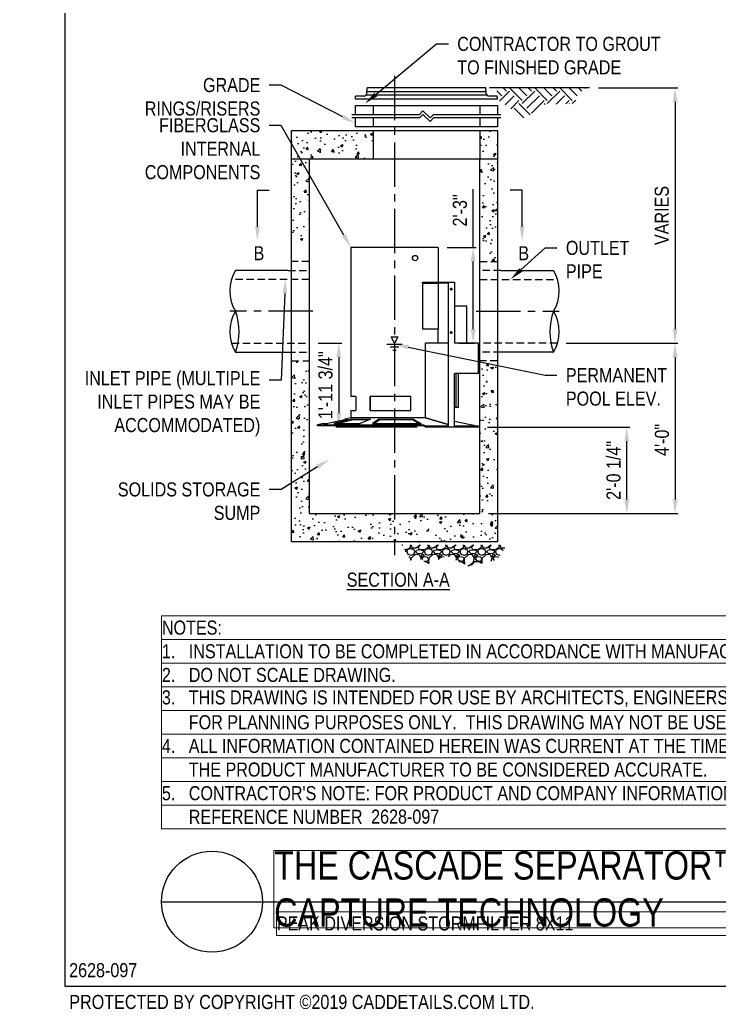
# Model space of a CAD drawing. Extents: x -8 to 216, y -5 to 280.
# Drawn here: x -7.7 to 110.6, y -3.9 to 163.5 of the extents above; entities that cross this region are included whole.
import ezdxf
from ezdxf import colors
from ezdxf.entities.mleader import LeaderData, LeaderLine
from ezdxf.math import Vec2, Vec3

# ---------------------------------------------------------------- set-up
doc = ezdxf.new("R2010")
doc.units = 0
doc.header["$LTSCALE"] = 10
doc.header["$MEASUREMENT"] = 0
doc.header["$PDMODE"] = 35
doc.linetypes.add('CENTER2', pattern=[1.125, 0.75, -0.125, 0.125, -0.125])
doc.linetypes.add('HIDDEN2', pattern=[0.1875, 0.125, -0.0625])
doc.layers.get('0').update_dxf_attribs({"linetype": 'CONTINUOUS'})
doc.layers.get('Defpoints').update_dxf_attribs({"linetype": 'CONTINUOUS'})
for name, color, linetype in [('2628-LOGO$0$CADdetails-7-VERYFINE', 7, 'CONTINUOUS'), ('2628-LOGO$0$CADdetails-FRAME', 7, 'CONTINUOUS'), ('CADdetails-1-FINE', 1, 'CONTINUOUS'), ('CADdetails-2-FINELIGHT', 2, 'CONTINUOUS'), ('CADdetails-7-VERYFINE', 7, 'CONTINUOUS'), ('CADdetails-9-EXTRAFINE', 9, 'CONTINUOUS')]:
    doc.layers.add(name, color=color, linetype=linetype)
doc.styles.add('2628-LOGO$0$CADdetails-NOTES', font='ARIALN.TTF', dxfattribs={"height": 2.38})
doc.styles.add('CADdetails-DETAILTITLE', font='ARIALN.TTF', dxfattribs={"height": 4.77})
doc.styles.add('CADdetails-DIMENSIONS', font='ARIALN.TTF', dxfattribs={"height": 2.38})
doc.styles.add('CADdetails-NOTES', font='ARIALN.TTF', dxfattribs={"height": 2.38})
doc.dimstyles.new('CADdetails-LEADER', dxfattribs={"dimtxt": 2.38, "dimasz": 2.38, "dimexe": 0.5, "dimexo": 1.5, "dimgap": 1, "dimtad": 1, "dimzin": 0, "dimdsep": 46, "dimtxsty": 'CADdetails-DIMENSIONS', "dimcen": 1, "dimclrd": 256, "dimclre": 256, "dimclrt": 256, "dimadec": 0, "dimazin": 0, "dimtfac": 1, "dimtofl": 0, "dimtmove": 0, "dimatfit": 3, "dimfxl": 1, "dimtolj": 1, "dimtzin": 0, "dimarcsym": 0})

# ---------------------------------------------------------------- blocks, each defined once
blk = doc.blocks.new('*T43')
at = {"layer": 'Defpoints', "color": 8, "linetype": 'ByBlock', "lineweight": 0, "transparency": 16777216}
for p, q in [((0, 0), (184.71, 0)), ((0, 0), (0, -36)), ((184.71, 0), (184.71, -36)), ((0, -4), (184.71, -4)), ((0, -8), (184.71, -8)), ((0, -12), (184.71, -12)), ((0, -16), (184.71, -16)), ((0, -20), (184.71, -20)), ((0, -24), (184.71, -24)), ((0, -28), (184.71, -28)), ((0, -32), (184.71, -32)), ((0, -36), (184.71, -36))]:
    blk.add_line(p, q, dxfattribs=at)
at = {"layer": '2628-LOGO$0$CADdetails-FRAME', "transparency": 16777216, "char_height": 2.38, "width": 184.5948, "attachment_point": 4, "style": '2628-LOGO$0$CADdetails-NOTES'}
for s, insert in [('NOTES:', (0.06, -2)), ("1.   INSTALLATION TO BE COMPLETED IN ACCORDANCE WITH MANUFACTURER'S SPECIFICATIONS.", (0.06, -6)), ('2.   DO NOT SCALE DRAWING.', (0.06, -10)), ('3.   THIS DRAWING IS INTENDED FOR USE BY ARCHITECTS, ENGINEERS, CONTRACTORS, CONSULTANTS AND DESIGN PROFESSIONALS', (0.06, -14)), ('      FOR PLANNING PURPOSES ONLY.  THIS DRAWING MAY NOT BE USED FOR CONSTRUCTION.', (0.06, -18)), ('4.   ALL INFORMATION CONTAINED HEREIN WAS CURRENT AT THE TIME OF DEVELOPMENT BUT MUST BE REVIEWED AND APPROVED BY', (0.06, -22)), ('      THE PRODUCT MANUFACTURER TO BE CONSIDERED ACCURATE.', (0.06, -26)), ("5.   CONTRACTOR'S NOTE: FOR PRODUCT AND COMPANY INFORMATION VISIT www.CADdetails.com/info AND ENTER", (0.06, -30)), ('      REFERENCE NUMBER', (0.06, -34))]:
    blk.add_mtext(s, dxfattribs=dict(at, insert=insert))
blk = doc.blocks.new('2628-LOGO')
at = {"layer": '2628-LOGO$0$CADdetails-FRAME'}
for p, q in [((0, 0), (0, 280)), ((216, 0), (0, 0))]:
    blk.add_line(p, q, dxfattribs=at)
blk.add_blockref('*T43', (16.3, 62.65))
at = {"layer": '2628-LOGO$0$CADdetails-7-VERYFINE', "char_height": 2.38, "attachment_point": 1, "style": '2628-LOGO$0$CADdetails-NOTES'}
for insert in [(51.73, 29.89), (0.68, 3.93)]:
    blk.add_mtext_dynamic_manual_height_columns('2628-097', width=53.6533, gutter_width=11.9, heights=[0], dxfattribs=dict(at, insert=insert))
at = {"layer": '2628-LOGO$0$CADdetails-7-VERYFINE', "insert": (0.71, -1.45), "char_height": 2.38, "width": 82.1295, "attachment_point": 1, "style": '2628-LOGO$0$CADdetails-NOTES'}
blk.add_mtext('PROTECTED BY COPYRIGHT ©2019 CADDETAILS.COM LTD.', dxfattribs=at)
blk.add_mtext('PROTECTED BY COPYRIGHT ©2019 CADDETAILS.COM LTD.', dxfattribs=at)
blk = doc.blocks.new('*T33')
at = {"layer": 'Defpoints', "color": 8, "linetype": 'ByBlock', "lineweight": 0, "transparency": 16777216}
for p, q in [((0, 0), (165.2, 0)), ((0, 0), (0, -4)), ((165.2, 0), (165.2, -4)), ((0, -4), (165.2, -4))]:
    blk.add_line(p, q, dxfattribs=at)
at = {"layer": 'CADdetails-1-FINE', "transparency": 16777216, "insert": (0.06, -2), "char_height": 2.38, "width": 165.0809, "attachment_point": 4, "style": 'CADdetails-NOTES'}
blk.add_mtext('PEAK DIVERSION STORMFILTER 8X11', dxfattribs=at)
blk = doc.blocks.new('*T34')
at = {"layer": 'Defpoints', "color": 8, "linetype": 'ByBlock', "lineweight": 0, "transparency": 16777216}
for p, q in [((0, 0), (165.65, 0)), ((0, 0), (0, -13.09)), ((165.65, 0), (165.65, -13.09)), ((0, -13.09), (165.65, -13.09))]:
    blk.add_line(p, q, dxfattribs=at)
at = {"layer": 'CADdetails-2-FINELIGHT', "transparency": 16777216, "insert": (0.06, -6.55), "char_height": 4.77, "width": 165.5323, "attachment_point": 4, "style": 'CADdetails-DETAILTITLE'}
blk.add_mtext('THE CASCADE SEPARATOR™ ADVANCED SEDIMENT CAPTURE TECHNOLOGY', dxfattribs=at)
blk = doc.blocks.new('*D36')
at = {"layer": 'CADdetails-7-VERYFINE', "lineweight": -2, "transparency": 16777216}
for p, q in [((84.71, 108.76), (103.61, 108.76)), ((103.11, 106.38), (103.11, 82.34)), ((71.59, 79.96), (103.61, 79.96))]:
    blk.add_line(p, q, dxfattribs=at)
at = {"layer": 'CADdetails-7-VERYFINE', "transparency": 16777216}
for points in [[(102.72, 106.38), (103.51, 106.38), (103.11, 108.76)], [(102.72, 82.34), (103.51, 82.34), (103.11, 79.96)]]:
    blk.add_solid(points, dxfattribs=at)
at = {"layer": 'Defpoints', "color": 0, "transparency": 16777216}
for p in [(83.21, 108.76), (70.09, 79.96), (103.11, 79.96)]:
    blk.add_point(p, dxfattribs=at)
at = {"layer": 'CADdetails-7-VERYFINE', "transparency": 16777216, "insert": (100.9, 92.41), "char_height": 2.38, "attachment_point": 5, "rotation": 90, "style": 'CADdetails-DIMENSIONS'}
blk.add_mtext('\\A1;4\'-0"', dxfattribs=at)
blk = doc.blocks.new('*D38')
at = {"layer": 'CADdetails-7-VERYFINE', "lineweight": -2, "transparency": 16777216}
for p, q in [((90.15, 151.96), (103.61, 151.96)), ((103.11, 149.58), (103.11, 111.14)), ((84.71, 108.76), (103.61, 108.76))]:
    blk.add_line(p, q, dxfattribs=at)
at = {"layer": 'CADdetails-7-VERYFINE', "transparency": 16777216}
for points in [[(102.72, 149.58), (103.51, 149.58), (103.11, 151.96)], [(102.72, 111.14), (103.51, 111.14), (103.11, 108.76)]]:
    blk.add_solid(points, dxfattribs=at)
at = {"layer": 'Defpoints', "color": 0, "transparency": 16777216}
for p in [(88.65, 151.96), (83.21, 108.76), (103.11, 108.76)]:
    blk.add_point(p, dxfattribs=at)
at = {"layer": 'CADdetails-7-VERYFINE', "transparency": 16777216, "insert": (100.88, 130.36), "char_height": 2.38, "attachment_point": 5, "rotation": 90, "style": 'CADdetails-DIMENSIONS'}
blk.add_mtext('\\A1;VARIES', dxfattribs=at)
blk = doc.blocks.new('*D39')
at = {"layer": 'CADdetails-7-VERYFINE', "lineweight": -2, "transparency": 16777216}
for p, q in [((68.97, 124.96), (68.97, 134.84)), ((64.58, 124.96), (69.47, 124.96)), ((68.97, 111.14), (68.97, 122.58)), ((68.59, 108.76), (68.47, 108.76))]:
    blk.add_line(p, q, dxfattribs=at)
at = {"layer": 'CADdetails-7-VERYFINE', "transparency": 16777216}
for points in [[(68.57, 122.58), (69.37, 122.58), (68.97, 124.96)], [(68.57, 111.14), (69.37, 111.14), (68.97, 108.76)]]:
    blk.add_solid(points, dxfattribs=at)
at = {"layer": 'Defpoints', "color": 0, "transparency": 16777216}
for p in [(63.08, 124.96), (68.97, 108.76), (70.09, 108.76)]:
    blk.add_point(p, dxfattribs=at)
at = {"layer": 'CADdetails-7-VERYFINE', "transparency": 16777216, "insert": (66.75, 131.22), "char_height": 2.38, "attachment_point": 5, "rotation": 90, "style": 'CADdetails-DIMENSIONS'}
blk.add_mtext('\\A1;2\'-3"', dxfattribs=at)
blk = doc.blocks.new('*D40')
at = {"layer": 'CADdetails-7-VERYFINE', "lineweight": -2, "transparency": 16777216}
for p, q in [((42.79, 108.76), (46.76, 108.76)), ((46.26, 106.38), (46.26, 96.94)), ((59.51, 94.56), (45.76, 94.56))]:
    blk.add_line(p, q, dxfattribs=at)
at = {"layer": 'CADdetails-7-VERYFINE', "transparency": 16777216}
for points in [[(45.86, 106.38), (46.66, 106.38), (46.26, 108.76)], [(45.86, 96.94), (46.66, 96.94), (46.26, 94.56)]]:
    blk.add_solid(points, dxfattribs=at)
at = {"layer": 'Defpoints', "color": 0, "transparency": 16777216}
for p in [(41.29, 108.76), (46.26, 94.56), (61.01, 94.56)]:
    blk.add_point(p, dxfattribs=at)
at = {"layer": 'CADdetails-7-VERYFINE', "transparency": 16777216, "insert": (44.03, 101.66), "char_height": 2.38, "attachment_point": 5, "rotation": 90, "style": 'CADdetails-DIMENSIONS'}
blk.add_mtext('\\A1;1\'-11 3/4"', dxfattribs=at)
blk = doc.blocks.new('*D35')
at = {"layer": 'CADdetails-7-VERYFINE', "lineweight": -2, "transparency": 16777216}
for p, q in [((71.4, 94.56), (95.45, 94.56)), ((94.95, 82.34), (94.95, 92.18)), ((71.59, 79.96), (95.45, 79.96))]:
    blk.add_line(p, q, dxfattribs=at)
at = {"layer": 'CADdetails-7-VERYFINE', "transparency": 16777216}
for points in [[(94.55, 92.18), (95.35, 92.18), (94.95, 94.56)], [(94.55, 82.34), (95.35, 82.34), (94.95, 79.96)]]:
    blk.add_solid(points, dxfattribs=at)
at = {"layer": 'Defpoints', "color": 0, "transparency": 16777216}
for p in [(69.9, 94.56), (94.95, 94.56), (70.09, 79.96)]:
    blk.add_point(p, dxfattribs=at)
at = {"layer": 'CADdetails-7-VERYFINE', "transparency": 16777216, "insert": (92.72, 87.26), "char_height": 2.38, "attachment_point": 5, "rotation": 90, "style": 'CADdetails-DIMENSIONS'}
blk.add_mtext('\\A1;2\'-0 1/4"', dxfattribs=at)

msp = doc.modelspace()

# ---------------------------------------------------------------- hatches: boundary and pattern name
at = {"layer": 'CADdetails-9-EXTRAFINE'}
h = msp.add_hatch(dxfattribs=at)
h.set_pattern_fill('EARTH', color=256, scale=12, angle=45, style=0)
h.set_pattern_definition([(45, (53.392, 177.388), (3e-16, 4.24264), [3, -3]), (45, (52.5965, 178.1836), (3e-16, 4.24264), [3, -3]), (45, (51.801, 178.979), (3e-16, 4.24264), [3, -3]), (135, (51.801, 179.5094), (-4.24264, 5e-16), [3, -3]), (135, (52.5965, 180.305), (-4.24264, 5e-16), [3, -3]), (135, (53.392, 181.1004), (-4.24264, 5e-16), [3, -3])])
h.paths.add_polyline_path([(72.984, 151.963), (72.984, 150.033), (77.749, 146.738), (80.009, 148.507), (81.292, 149.179), (85.812, 149.24), (88.067, 151.963)])
h = msp.add_hatch(dxfattribs=at)
h.set_pattern_fill('AR-CONC', color=256, scale=0.6, style=0)
h.set_pattern_definition([(50, (-631.1056, -554.514), (4.303561, -0.376513), [0.45, -4.95]), (355, (-631.1056, -554.514), (-0.832508, 4.513153), [0.36, -3.96]), (100.4514, (-630.747, -554.5452), (3.471056, 4.136637), [0.382441, -4.206853]), (46.1842, (-631.1056, -553.314), (6.403446, -0.993114), [0.675, -7.425]), (96.6356, (-630.572, -553.3966), (5.607976, 5.844707), [0.57366, -6.31028]), (351.1842, (-631.1056, -553.314), (5.60797, 5.84471), [0.54, -5.94]), (21, (-630.5056, -553.614), (3.581442, -2.415713), [0.45, -4.95]), (326, (-630.5056, -553.614), (1.459892, 4.3509), [0.36, -3.96]), (71.4514, (-630.207, -553.815), (5.041336, 1.935183), [0.382441, -4.206853]), (37.5, (-631.1056, -554.5138), (0.0729591, 1.9973631), [0, -3.912, 0, -4.02, 0, -3.975]), (7.5, (-631.1056, -554.5138), (1.578417, 2.3664703), [0, -2.292, 0, -3.822, 0, -1.515]), (327.5, (-632.4436, -554.5138), (3.2029346, -0.1353292), [0, -1.5, 0, -4.68, 0, -6.21]), (317.5, (-633.0436, -554.5138), (3.499117, 0.60063), [0, -1.95, 0, -3.108, 0, -4.41])])
h.paths.add_polyline_path([(38.287, 144.763), (38.287, 139.962), (52.087, 139.962), (52.087, 144.763)])
h.paths.add_polyline_path([(70.087, 144.763), (70.087, 139.962), (73.087, 139.962), (73.087, 144.763)])
h = msp.add_hatch(dxfattribs=at)
h.set_pattern_fill('AR-CONC', color=256, scale=0.6, style=0)
h.set_pattern_definition([(50, (-109.9497, -83.4115), (4.30356, -0.376513), [0.45, -4.95]), (355, (-109.9497, -83.4115), (-0.83251, 4.51315), [0.36, -3.96]), (100.4514, (-109.591, -83.443), (3.471053, 4.13664), [0.38244, -4.20685]), (46.1842, (-109.9497, -82.2115), (6.40345, -0.99312), [0.675, -7.425]), (96.6356, (-109.416, -82.294), (5.60797, 5.84471), [0.57366, -6.31028]), (351.1842, (-109.95, -82.2115), (5.60797, 5.84471), [0.54, -5.94]), (21, (-109.3497, -82.5115), (3.581442, -2.415713), [0.45, -4.95]), (326, (-109.3497, -82.5115), (1.45989, 4.3509), [0.36, -3.96]), (71.4514, (-109.0512, -82.713), (5.041334, 1.935187), [0.38244, -4.20685]), (37.5, (-109.9497, -83.4115), (0.072959, 1.997363), [0, -3.912, 0, -4.02, 0, -3.975]), (7.5, (-109.9497, -83.4115), (1.578417, 2.36647), [0, -2.292, 0, -3.822, 0, -1.515]), (327.5, (-111.2877, -83.4115), (3.202935, -0.135329), [0, -1.5, 0, -4.68, 0, -6.21]), (317.5, (-111.8877, -83.4115), (3.499117, 0.60063), [0, -1.95, 0, -3.108, 0, -4.41])])
h.paths.add_polyline_path([(41.287, 139.962), (38.287, 139.962), (38.287, 126.162), (41.287, 126.162)])
h.paths.add_polyline_path([(41.287, 105.762), (38.287, 105.762), (38.287, 75.162), (55.687, 75.162), (55.687, 79.962), (41.287, 79.962)])
h.paths.add_polyline_path([(73.087, 105.762), (70.087, 105.762), (70.087, 79.962), (55.687, 79.962), (55.687, 75.162), (73.087, 75.162)])
h.paths.add_polyline_path([(73.087, 139.962), (70.087, 139.962), (70.087, 122.562), (73.087, 122.562)])
h = msp.add_hatch(dxfattribs=at)
h.set_pattern_fill('GRAVEL,_O', color=256, scale=3)
h.set_pattern_definition([(228.0128, (-347.41637, -376.5233), (-23.9999947, -27.000004025), [0.403608, -39.957264]), (184.9697, (-347.68637, -376.82331), (36.000003155, 2.99997392), [0.692604, -68.567775]), (132.5104, (-348.37637, -376.8833), (29.999972155, -33.00002602), [0.488364, -48.348096]), (267.2737, (-349.54637, -377.63331), (2.999988053, 60.000000885), [0.630714, -62.440674]), (292.8337, (-349.57637, -378.26331), (-15.000029716, 35.999989235), [0.618465, -61.228119]), (357.2737, (-349.33637, -378.83331), (-60.000000885, 2.999988053), [0.630714, -62.440674]), (37.6942, (-348.70637, -378.86331), (-39.000022037, -29.999971215), [0.834087, -82.574547]), (72.2553, (-348.04637, -378.35331), (21.000032288, 65.999988694), [0.787464, -77.958963]), (121.4296, (-347.80637, -377.60331), (-24.000024703, 38.99998511), [0.63285, -62.652219]), (175.2364, (-348.13637, -377.0633), (33.00000284, -2.9999746), [0.722496, -35.402289]), (222.3974, (-348.85637, -377.00331), (-36.000022053, -32.999976246), [0.934344, -92.500125]), (138.8141, (-346.57637, -377.6633), (-21.00000884, 17.99999194), [0.318903, -31.571532]), (171.4692, (-346.81637, -377.45331), (38.999994854, -6.00002373), [0.606711, -60.064533]), (225, (-347.4164, -377.3633), (-3e-16, -3.000001), [0.424263, -3.818376]), (203.1986, (-347.62637, -377.0033), (14.9999992, 6.00000398), [0.228474, -22.618845]), (291.8014, (-347.83637, -377.0933), (-2.99999973, 9.0000008), [0.323109, -15.832386]), (30.9638, (-347.71637, -377.3933), (8.99999407, 6.00000745), [0.524787, -16.968069]), (161.5651, (-347.2664, -377.1233), (6.0000013, -2.9999952), [0.379473, -9.107361]), (16.3895, (-349.57637, -377.09331), (30.000006595, 8.99997813), [0.5316, -52.628535]), (70.3462, (-349.06637, -376.9433), (-11.99998574, -33.00000641), [0.445983, -44.152224]), (293.1986, (-347.26637, -376.5233), (-6.00000398, 14.9999992), [0.456945, -22.390374]), (343.6105, (-347.08637, -376.94331), (-30.000006595, 8.99997813), [0.5316, -52.628535]), (339.444, (-349.57637, -378.9533), (-15.00000553, 5.99998799), [0.51264, -25.119372]), (294.7751, (-349.09637, -379.1333), (-14.99997657, 33.000010266), [0.429534, -42.523929]), (66.8014, (-347.23637, -379.5233), (6.00000398, 14.9999992), [0.456945, -22.390374]), (17.354, (-347.05637, -379.1033), (-39.000006057, -11.999983507), [0.502893, -49.786272]), (69.444, (-348.70637, -379.5233), (-5.99998799, -15.00000553), [0.25632, -25.375692]), (101.3099, (-347.41637, -379.5233), (-2.9999929, 12.00000226), [0.15297, -15.144087]), (165.9638, (-347.4464, -379.3733), (9.0000016, -2.9999942), [0.618465, -11.75085]), (186.009, (-348.04637, -379.22331), (29.999999253, 2.999997952), [0.57315, -56.741769]), (303.6901, (-347.7164, -377.6633), (-3.000004, 5.9999987), [0.432666, -10.383987]), (353.1572, (-347.47637, -378.02331), (50.999998096, -6.000023994), [0.755382, -74.782689]), (60.9454, (-346.72637, -378.1133), (-12.00000008, -21.00000115), [0.308868, -30.578022]), (90, (-346.5764, -377.8433), (-3, 3), [0.18, -2.82]), (120.2564, (-348.10637, -379.1333), (11.99998466, -21.00000737), [0.416772, -41.26056]), (48.0128, (-348.31637, -378.7733), (23.9999947, 27.000004025), [0.807216, -39.553656]), (0, (-347.7764, -378.1733), (3, 3), [0.78, -2.22]), (325.3048, (-346.99637, -378.1733), (-29.999982777, 21.00002583), [0.474342, -46.959822]), (254.0546, (-346.60637, -378.4433), (-2.99999967, -12.00000038), [0.436806, -21.403524]), (207.646, (-346.72637, -378.86331), (-56.999987422, -30.00002314), [0.711195, -70.408422]), (175.4261, (-347.35637, -379.19331), (-39.000001675, 2.999984403), [0.752397, -74.487222])])
h.paths.add_polyline_path([(61.319, 71.457), (64.492, 72.751), (68.248, 71.101), (73.004, 72.096), (74.648, 74.689), (56.898, 74.689), (58.419, 72.052), (60.307, 72.266)])

# ---------------------------------------------------------------- linework, layer by layer
at = {"layer": 'CADdetails-1-FINE'}
for p, q in [((38.287, 139.962), (38.287, 144.763)), ((52.087, 144.763), (52.087, 139.962)), ((70.087, 144.763), (70.087, 139.962)), ((73.087, 144.763), (73.087, 139.962)), ((38.287, 139.962), (73.087, 139.962)), ((38.287, 139.962), (73.087, 139.962)), ((38.287, 139.962), (73.087, 139.962)), ((41.287, 139.962), (41.287, 79.962)), ((70.087, 79.962), (70.087, 139.962)), ((41.287, 79.962, 0), (70.087, 79.962, 0))]:
    msp.add_line(p, q, dxfattribs=at)
for points in [[(73.087, 144.763), (73.087, 75.162), (38.287, 75.162), (38.287, 144.763), (73.087, 144.763)], [(38.287, 139.962), (38.287, 144.763), (73.087, 144.763)], [(73.087, 144.763), (73.087, 139.962)]]:
    msp.add_lwpolyline(points, dxfattribs=at)
at = {"layer": 'CADdetails-2-FINELIGHT'}
msp.add_line((16.299, 14.322), (200.936, 14.322), dxfattribs=at)
msp.add_circle((24.826, 14.322), 8.527, dxfattribs=at)
at = {"layer": 'CADdetails-9-EXTRAFINE', "linetype": 'CENTER2'}
for p, q in [((55.687, 153.976), (55.687, 72.91)), ((41.887, 114.162), (27.835, 114.162)), ((69.487, 114.162), (83.538, 114.162))]:
    msp.add_line(p, q, dxfattribs=at)
at = {"layer": 'CADdetails-9-EXTRAFINE'}
for p, q in [((71.303, 150.688), (50.87, 150.688)), ((50.984, 150.965), (51.037, 151.963)), ((71.172, 151.288), (51.001, 151.288)), ((71.137, 151.963), (51.037, 151.963)), ((71.189, 150.965), (71.137, 151.963)), ((88.646, 151.963), (71.752, 151.963)), ((49.087, 150.013), (49.114, 150.538)), ((73.087, 150.013), (49.087, 150.013)), ((49.087, 148.963), (73.087, 148.963)), ((49.087, 147.463), (49.087, 148.963)), ((50.535, 150.538), (49.114, 150.538)), ((52.087, 148.963), (52.087, 147.463)), ((70.087, 148.963), (70.087, 147.463)), ((73.059, 150.538), (71.638, 150.538)), ((73.087, 150.013), (73.059, 150.538)), ((73.087, 148.963), (73.087, 147.463)), ((48.487, 147.463), (59.887, 147.463)), ((59.887, 147.463), (60.487, 148.063)), ((59.887, 146.863), (60.487, 147.463)), ((60.487, 148.063), (61.687, 146.863)), ((60.487, 147.463), (61.687, 146.263)), ((61.687, 146.863), (62.287, 147.463)), ((62.287, 147.463), (73.687, 147.463)), ((59.887, 146.863), (48.487, 146.863)), ((49.087, 145.363), (49.087, 146.863)), ((52.087, 146.863), (52.087, 145.363)), ((61.687, 146.263), (62.287, 146.863)), ((73.687, 146.863), (62.287, 146.863)), ((70.087, 146.863), (70.087, 145.363)), ((73.087, 146.863), (73.087, 145.363)), ((73.087, 145.363), (49.087, 145.363)), ((48.298, 124.962), (48.298, 99.762)), ((63.076, 124.962), (48.298, 124.962)), ((63.076, 124.962), (63.076, 119.112)), ((37.687, 121.062), (28.782, 121.062)), ((73.687, 121.062), (82.591, 121.062)), ((63.076, 118.887), (60.436, 118.887)), ((60.436, 118.887), (60.436, 111.162)), ((60.444, 118.962), (60.444, 119.112)), ((60.444, 119.112), (65.843, 119.112)), ((60.444, 119.112), (60.444, 118.962)), ((63.071, 118.887), (63.071, 111.162)), ((63.076, 118.887), (63.076, 118.962)), ((64.734, 118.962), (64.734, 94.743)), ((64.831, 94.712), (64.831, 119.112)), ((65.843, 119.112), (65.843, 108.762)), ((65.843, 115.062), (67.888, 115.062)), ((67.888, 108.762), (67.888, 115.062)), ((63.076, 111.162), (60.436, 111.162)), ((63.076, 108.762), (63.076, 111.162)), ((60.911, 96.162), (60.911, 108.762)), ((64.734, 108.762), (60.911, 108.762)), ((69.901, 108.762), (65.843, 108.762)), ((66.588, 108.762, 0), (69.211, 108.762, 0)), ((69.901, 103.662), (69.901, 108.762)), ((28.782, 107.262), (37.687, 107.262)), ((54.375, 108.59), (56.998, 108.59)), ((54.951, 108.143), (56.423, 108.143)), ((55.399, 107.608), (55.975, 107.608)), ((82.591, 107.262), (73.687, 107.262)), ((65.843, 94.712), (65.843, 103.662)), ((69.901, 103.662), (65.843, 103.662)), ((66.136, 97.962), (66.136, 103.662)), ((66.531, 97.962), (66.531, 103.662)), ((49.163, 99.762), (48.298, 99.762)), ((49.163, 99.762), (49.163, 97.362)), ((51.555, 97.362), (51.555, 99.762)), ((58.455, 99.762), (51.555, 99.762)), ((51.639, 97.362), (51.639, 99.762)), ((58.398, 99.762), (58.398, 97.362)), ((58.455, 97.362), (58.455, 99.762)), ((48.298, 97.362), (49.163, 97.362)), ((48.298, 97.362), (48.298, 96.162)), ((51.555, 97.362), (58.455, 97.362)), ((65.843, 97.962), (66.531, 97.962)), ((47.793, 95.947), (44.41, 95.182)), ((48.486, 95.947), (45.401, 95.182)), ((46.006, 95.182), (48.486, 95.797)), ((48.298, 96.162), (47.287, 95.947)), ((47.793, 95.947), (47.287, 95.947)), ((47.287, 95.947), (47.287, 95.833)), ((60.911, 96.162), (48.298, 96.162)), ((48.486, 95.947), (51.614, 95.947)), ((48.486, 95.947), (48.486, 95.797)), ((48.486, 95.797), (48.486, 95.947)), ((51.272, 95.797), (48.486, 95.797)), ((51.614, 95.947), (49.869, 95.182)), ((53.091, 95.947), (51.978, 95.182)), ((52.196, 95.182), (53.091, 95.797)), ((53.091, 95.947), (58.833, 95.947)), ((53.091, 95.947), (53.091, 95.797)), ((53.091, 95.797), (53.091, 95.947)), ((58.833, 95.797), (53.091, 95.797)), ((58.833, 95.797), (58.833, 95.947)), ((58.833, 95.947), (60.182, 95.182)), ((58.833, 95.797), (59.918, 95.182)), ((64.734, 95.013), (60.911, 96.162)), ((60.911, 96.162), (64.734, 95.013)), ((65.843, 95.574), (69.901, 94.712)), ((43.687, 95.182), (42.673, 94.967)), ((42.673, 94.967), (60.562, 94.967)), ((42.673, 94.817), (42.673, 94.967)), ((60.562, 94.817), (42.673, 94.817)), ((43.687, 95.182), (44.41, 95.182)), ((45.401, 95.182), (49.869, 95.182)), ((51.978, 95.182), (60.182, 95.182)), ((60.562, 94.967), (61.011, 94.712)), ((60.562, 94.817), (60.562, 94.967)), ((60.562, 94.817), (60.562, 94.967)), ((60.562, 94.967), (61.011, 94.712)), ((60.562, 94.817), (61.011, 94.562)), ((61.011, 94.562), (60.562, 94.817)), ((64.831, 94.712), (61.011, 94.712)), ((61.011, 94.712), (61.011, 94.562)), ((61.011, 94.712), (61.011, 94.562)), ((69.901, 94.562), (61.011, 94.562)), ((64.734, 94.743), (64.831, 94.712)), ((69.901, 94.712), (65.843, 94.712)), ((69.901, 94.562), (69.901, 94.712))]:
    msp.add_line(p, q, dxfattribs=at)
at = {"layer": 'CADdetails-9-EXTRAFINE', "linetype": 'HIDDEN2'}
for p, q in [((41.287, 122.562), (38.287, 122.562)), ((70.087, 122.562), (73.087, 122.562)), ((37.687, 121.062), (41.287, 121.062)), ((73.687, 121.062), (70.087, 121.062)), ((41.287, 119.562), (28.166, 119.562)), ((70.087, 119.562), (83.208, 119.562)), ((28.165, 108.762), (41.287, 108.762)), ((83.208, 108.762), (70.087, 108.762)), ((37.687, 107.262), (41.287, 107.262)), ((73.687, 107.262), (70.087, 107.262)), ((38.287, 105.762), (41.287, 105.762)), ((73.087, 105.762), (70.087, 105.762))]:
    msp.add_line(p, q, dxfattribs=at)
at = {"layer": 'CADdetails-9-EXTRAFINE', "ltscale": 0.988494}
msp.add_line((60.444, 118.962), (64.734, 118.962), dxfattribs=at)
at = {"layer": 'CADdetails-9-EXTRAFINE', "elevation": 0}
msp.add_lwpolyline([(55.687, 108.762), (55.105, 109.866), (56.268, 109.866)], close=True, dxfattribs=at)
at = {"layer": 'CADdetails-9-EXTRAFINE'}
msp.add_circle((59.167, 123.162), 0.45, dxfattribs=at)
for centre, radius, start, end in [((50.535, 150.988), 0.45, 270, 357), ((71.638, 150.988), 0.45, 183, 270), ((34.576, 117.616), 6.741, 149.25751, 210.89117), ((76.797, 117.616), 6.741, 329.10883, 30.74249), ((34.551, 110.701), 6.716, 149.0505, 210.80053), ((19.856, 110.72), 9.573, 338.82268, 21.02835), ((91.517, 110.72), 9.573, 158.97165, 201.17732), ((76.822, 110.701), 6.716, 329.19947, 30.9495)]:
    msp.add_arc(centre, radius, start, end, dxfattribs=at)
for points, knots in [([(65.171, 117.912), (65.171, 117.922), (65.171, 117.932), (65.173, 117.941), (65.174, 117.951), (65.176, 117.961), (65.179, 117.97), (65.182, 117.979), (65.185, 117.987), (65.19, 117.996), (65.194, 118.004), (65.198, 118.011), (65.203, 118.018), (65.209, 118.025), (65.214, 118.032), (65.22, 118.037), (65.226, 118.042), (65.233, 118.047), (65.239, 118.051), (65.246, 118.055), (65.253, 118.057), (65.26, 118.059), (65.267, 118.061), (65.275, 118.062), (65.282, 118.062), (65.289, 118.062), (65.296, 118.061), (65.303, 118.059), (65.311, 118.057), (65.318, 118.055), (65.324, 118.051), (65.331, 118.047), (65.337, 118.043), (65.343, 118.037), (65.349, 118.032), (65.355, 118.025), (65.36, 118.018), (65.365, 118.011), (65.37, 118.004), (65.374, 117.996), (65.378, 117.988), (65.381, 117.979), (65.384, 117.97), (65.387, 117.961), (65.389, 117.951), (65.39, 117.942), (65.392, 117.932), (65.392, 117.922), (65.392, 117.912)], [0, 0, 0, 0, 0.0625, 0.0625, 0.0625, 0.125, 0.125, 0.125, 0.1875, 0.1875, 0.1875, 0.25, 0.25, 0.25, 0.3125, 0.3125, 0.3125, 0.375, 0.375, 0.375, 0.4375, 0.4375, 0.4375, 0.5, 0.5, 0.5, 0.5625, 0.5625, 0.5625, 0.625, 0.625, 0.625, 0.6875, 0.6875, 0.6875, 0.75, 0.75, 0.75, 0.8125, 0.8125, 0.8125, 0.875, 0.875, 0.875, 0.9375, 0.9375, 0.9375, 1, 1, 1, 1]), ([(65.171, 117.912), (65.171, 117.951), (65.183, 117.99), (65.203, 118.018), (65.213, 118.032), (65.226, 118.043), (65.238, 118.05), (65.251, 118.058), (65.266, 118.062), (65.28, 118.062), (65.287, 118.062), (65.295, 118.062), (65.304, 118.059), (65.314, 118.056), (65.321, 118.053), (65.327, 118.049), (65.34, 118.041), (65.352, 118.03), (65.361, 118.017), (65.371, 118.003), (65.379, 117.987), (65.384, 117.969), (65.389, 117.951), (65.392, 117.932), (65.392, 117.912)], [0, 0, 0, 0, 0.25, 0.25, 0.25, 0.375, 0.375, 0.375, 0.5, 0.5, 0.5, 0.5625, 0.5625, 0.5625, 0.625, 0.625, 0.625, 0.75, 0.75, 0.75, 0.875, 0.875, 0.875, 1, 1, 1, 1]), ([(65.392, 117.912), (65.392, 117.893), (65.389, 117.873), (65.384, 117.856), (65.379, 117.838), (65.371, 117.821), (65.361, 117.808), (65.352, 117.795), (65.34, 117.783), (65.327, 117.775), (65.321, 117.772), (65.314, 117.768), (65.304, 117.765), (65.295, 117.763), (65.287, 117.762), (65.28, 117.762), (65.266, 117.763), (65.251, 117.767), (65.238, 117.774), (65.226, 117.782), (65.213, 117.793), (65.203, 117.807), (65.183, 117.834), (65.171, 117.873), (65.171, 117.912)], [0, 0, 0, 0, 0.125, 0.125, 0.125, 0.25, 0.25, 0.25, 0.375, 0.375, 0.375, 0.4375, 0.4375, 0.4375, 0.5, 0.5, 0.5, 0.625, 0.625, 0.625, 0.75, 0.75, 0.75, 1, 1, 1, 1]), ([(65.392, 117.912), (65.392, 117.902), (65.392, 117.893), (65.39, 117.883), (65.389, 117.873), (65.387, 117.864), (65.384, 117.855), (65.381, 117.846), (65.378, 117.837), (65.374, 117.829), (65.37, 117.821), (65.365, 117.813), (65.36, 117.806), (65.355, 117.799), (65.349, 117.793), (65.343, 117.788), (65.337, 117.782), (65.331, 117.777), (65.324, 117.774), (65.318, 117.77), (65.311, 117.767), (65.304, 117.765), (65.296, 117.763), (65.289, 117.762), (65.282, 117.762), (65.275, 117.762), (65.268, 117.763), (65.26, 117.765), (65.253, 117.767), (65.246, 117.77), (65.24, 117.774), (65.233, 117.777), (65.226, 117.782), (65.22, 117.788), (65.214, 117.793), (65.209, 117.799), (65.203, 117.806), (65.198, 117.813), (65.194, 117.821), (65.19, 117.829), (65.185, 117.837), (65.182, 117.846), (65.179, 117.855), (65.176, 117.864), (65.174, 117.873), (65.173, 117.883), (65.171, 117.893), (65.171, 117.902), (65.171, 117.912)], [0, 0, 0, 0, 0.0625, 0.0625, 0.0625, 0.125, 0.125, 0.125, 0.1875, 0.1875, 0.1875, 0.25, 0.25, 0.25, 0.3125, 0.3125, 0.3125, 0.375, 0.375, 0.375, 0.4375, 0.4375, 0.4375, 0.5, 0.5, 0.5, 0.5625, 0.5625, 0.5625, 0.625, 0.625, 0.625, 0.6875, 0.6875, 0.6875, 0.75, 0.75, 0.75, 0.8125, 0.8125, 0.8125, 0.875, 0.875, 0.875, 0.9375, 0.9375, 0.9375, 1, 1, 1, 1]), ([(65.234, 118.047), (65.238, 118.044), (65.242, 118.041), (65.247, 118.037), (65.253, 118.032), (65.258, 118.025), (65.263, 118.018), (65.268, 118.011), (65.273, 118.004), (65.277, 117.996), (65.281, 117.988), (65.284, 117.979), (65.287, 117.97), (65.29, 117.961), (65.292, 117.951), (65.293, 117.942), (65.295, 117.932), (65.296, 117.922), (65.296, 117.912)], [0.64390095, 0.64390095, 0.64390095, 0.64390095, 0.6875, 0.6875, 0.6875, 0.75, 0.75, 0.75, 0.8125, 0.8125, 0.8125, 0.875, 0.875, 0.875, 0.9375, 0.9375, 0.9375, 1, 1, 1, 1]), ([(65.296, 117.912), (65.296, 117.932), (65.293, 117.951), (65.287, 117.969), (65.282, 117.987), (65.274, 118.003), (65.265, 118.017), (65.256, 118.029), (65.245, 118.04), (65.234, 118.047)], [0, 0, 0, 0, 0.125, 0.125, 0.125, 0.25, 0.25, 0.25, 0.36515408, 0.36515408, 0.36515408, 0.36515408]), ([(65.234, 117.777), (65.245, 117.785), (65.256, 117.796), (65.265, 117.808), (65.274, 117.821), (65.282, 117.838), (65.287, 117.856), (65.293, 117.873), (65.296, 117.893), (65.296, 117.912)], [0.6347045, 0.6347045, 0.6347045, 0.6347045, 0.75, 0.75, 0.75, 0.875, 0.875, 0.875, 1, 1, 1, 1]), ([(65.296, 117.912), (65.296, 117.902), (65.295, 117.893), (65.293, 117.883), (65.292, 117.873), (65.29, 117.864), (65.287, 117.855), (65.284, 117.846), (65.281, 117.837), (65.277, 117.829), (65.273, 117.821), (65.269, 117.813), (65.263, 117.806), (65.258, 117.799), (65.253, 117.793), (65.247, 117.788), (65.243, 117.784), (65.238, 117.78), (65.234, 117.777)], [0, 0, 0, 0, 0.0625, 0.0625, 0.0625, 0.125, 0.125, 0.125, 0.1875, 0.1875, 0.1875, 0.25, 0.25, 0.25, 0.3125, 0.3125, 0.3125, 0.35639915, 0.35639915, 0.35639915, 0.35639915]), ([(65.171, 110.562), (65.171, 110.572), (65.171, 110.582), (65.173, 110.591), (65.174, 110.601), (65.176, 110.611), (65.179, 110.62), (65.182, 110.629), (65.185, 110.637), (65.19, 110.646), (65.194, 110.654), (65.198, 110.661), (65.203, 110.668), (65.209, 110.675), (65.214, 110.682), (65.22, 110.687), (65.226, 110.692), (65.233, 110.697), (65.239, 110.701), (65.246, 110.705), (65.253, 110.707), (65.26, 110.709), (65.267, 110.711), (65.275, 110.712), (65.282, 110.712), (65.289, 110.712), (65.296, 110.711), (65.303, 110.709), (65.311, 110.707), (65.318, 110.705), (65.324, 110.701), (65.331, 110.697), (65.337, 110.693), (65.343, 110.687), (65.349, 110.682), (65.355, 110.675), (65.36, 110.668), (65.365, 110.661), (65.37, 110.654), (65.374, 110.646), (65.378, 110.638), (65.381, 110.629), (65.384, 110.62), (65.387, 110.611), (65.389, 110.601), (65.39, 110.592), (65.392, 110.582), (65.392, 110.572), (65.392, 110.562)], [0, 0, 0, 0, 0.0625, 0.0625, 0.0625, 0.125, 0.125, 0.125, 0.1875, 0.1875, 0.1875, 0.25, 0.25, 0.25, 0.3125, 0.3125, 0.3125, 0.375, 0.375, 0.375, 0.4375, 0.4375, 0.4375, 0.5, 0.5, 0.5, 0.5625, 0.5625, 0.5625, 0.625, 0.625, 0.625, 0.6875, 0.6875, 0.6875, 0.75, 0.75, 0.75, 0.8125, 0.8125, 0.8125, 0.875, 0.875, 0.875, 0.9375, 0.9375, 0.9375, 1, 1, 1, 1]), ([(65.171, 110.562), (65.171, 110.601), (65.183, 110.64), (65.203, 110.668), (65.213, 110.682), (65.226, 110.693), (65.238, 110.7), (65.251, 110.708), (65.266, 110.712), (65.28, 110.712), (65.287, 110.712), (65.295, 110.712), (65.304, 110.709), (65.314, 110.706), (65.321, 110.703), (65.327, 110.699), (65.34, 110.691), (65.352, 110.68), (65.361, 110.667), (65.371, 110.653), (65.379, 110.637), (65.384, 110.619), (65.389, 110.601), (65.392, 110.582), (65.392, 110.562)], [0, 0, 0, 0, 0.25, 0.25, 0.25, 0.375, 0.375, 0.375, 0.5, 0.5, 0.5, 0.5625, 0.5625, 0.5625, 0.625, 0.625, 0.625, 0.75, 0.75, 0.75, 0.875, 0.875, 0.875, 1, 1, 1, 1]), ([(65.392, 110.562), (65.392, 110.543), (65.389, 110.523), (65.384, 110.506), (65.379, 110.488), (65.371, 110.471), (65.361, 110.458), (65.352, 110.445), (65.34, 110.433), (65.327, 110.425), (65.321, 110.422), (65.314, 110.418), (65.304, 110.415), (65.295, 110.413), (65.287, 110.412), (65.28, 110.412), (65.266, 110.413), (65.251, 110.417), (65.238, 110.424), (65.226, 110.432), (65.213, 110.443), (65.203, 110.457), (65.183, 110.484), (65.171, 110.523), (65.171, 110.562)], [0, 0, 0, 0, 0.125, 0.125, 0.125, 0.25, 0.25, 0.25, 0.375, 0.375, 0.375, 0.4375, 0.4375, 0.4375, 0.5, 0.5, 0.5, 0.625, 0.625, 0.625, 0.75, 0.75, 0.75, 1, 1, 1, 1]), ([(65.392, 110.562), (65.392, 110.552), (65.392, 110.543), (65.39, 110.533), (65.389, 110.523), (65.387, 110.514), (65.384, 110.505), (65.381, 110.496), (65.378, 110.487), (65.374, 110.479), (65.37, 110.471), (65.365, 110.463), (65.36, 110.456), (65.355, 110.449), (65.349, 110.443), (65.343, 110.438), (65.337, 110.432), (65.331, 110.427), (65.324, 110.424), (65.318, 110.42), (65.311, 110.417), (65.304, 110.415), (65.296, 110.413), (65.289, 110.412), (65.282, 110.412), (65.275, 110.412), (65.268, 110.413), (65.26, 110.415), (65.253, 110.417), (65.246, 110.42), (65.24, 110.424), (65.233, 110.427), (65.226, 110.432), (65.22, 110.438), (65.214, 110.443), (65.209, 110.449), (65.203, 110.456), (65.198, 110.463), (65.194, 110.471), (65.19, 110.479), (65.185, 110.487), (65.182, 110.496), (65.179, 110.505), (65.176, 110.514), (65.174, 110.523), (65.173, 110.533), (65.171, 110.543), (65.171, 110.552), (65.171, 110.562)], [0, 0, 0, 0, 0.0625, 0.0625, 0.0625, 0.125, 0.125, 0.125, 0.1875, 0.1875, 0.1875, 0.25, 0.25, 0.25, 0.3125, 0.3125, 0.3125, 0.375, 0.375, 0.375, 0.4375, 0.4375, 0.4375, 0.5, 0.5, 0.5, 0.5625, 0.5625, 0.5625, 0.625, 0.625, 0.625, 0.6875, 0.6875, 0.6875, 0.75, 0.75, 0.75, 0.8125, 0.8125, 0.8125, 0.875, 0.875, 0.875, 0.9375, 0.9375, 0.9375, 1, 1, 1, 1]), ([(65.234, 110.697), (65.238, 110.694), (65.242, 110.691), (65.247, 110.687), (65.253, 110.682), (65.258, 110.675), (65.263, 110.668), (65.268, 110.661), (65.273, 110.654), (65.277, 110.646), (65.281, 110.638), (65.284, 110.629), (65.287, 110.62), (65.29, 110.611), (65.292, 110.601), (65.293, 110.592), (65.295, 110.582), (65.296, 110.572), (65.296, 110.562)], [0.64390095, 0.64390095, 0.64390095, 0.64390095, 0.6875, 0.6875, 0.6875, 0.75, 0.75, 0.75, 0.8125, 0.8125, 0.8125, 0.875, 0.875, 0.875, 0.9375, 0.9375, 0.9375, 1, 1, 1, 1]), ([(65.296, 110.562), (65.296, 110.582), (65.293, 110.601), (65.287, 110.619), (65.282, 110.637), (65.274, 110.653), (65.265, 110.667), (65.256, 110.679), (65.245, 110.69), (65.234, 110.697)], [0, 0, 0, 0, 0.125, 0.125, 0.125, 0.25, 0.25, 0.25, 0.36515408, 0.36515408, 0.36515408, 0.36515408]), ([(65.234, 110.427), (65.245, 110.435), (65.256, 110.446), (65.265, 110.458), (65.274, 110.471), (65.282, 110.488), (65.287, 110.506), (65.293, 110.523), (65.296, 110.543), (65.296, 110.562)], [0.6347045, 0.6347045, 0.6347045, 0.6347045, 0.75, 0.75, 0.75, 0.875, 0.875, 0.875, 1, 1, 1, 1]), ([(65.296, 110.562), (65.296, 110.552), (65.295, 110.543), (65.293, 110.533), (65.292, 110.523), (65.29, 110.514), (65.287, 110.505), (65.284, 110.496), (65.281, 110.487), (65.277, 110.479), (65.273, 110.471), (65.269, 110.463), (65.263, 110.456), (65.258, 110.449), (65.253, 110.443), (65.247, 110.438), (65.243, 110.434), (65.238, 110.43), (65.234, 110.427)], [0, 0, 0, 0, 0.0625, 0.0625, 0.0625, 0.125, 0.125, 0.125, 0.1875, 0.1875, 0.1875, 0.25, 0.25, 0.25, 0.3125, 0.3125, 0.3125, 0.35639915, 0.35639915, 0.35639915, 0.35639915])]:
    msp.add_open_spline(points, degree=3, knots=knots, dxfattribs=at)
msp.add_open_spline([(64.831, 94.712), (64.799, 94.722), (64.766, 94.733), (64.734, 94.743)], degree=3, dxfattribs=at)

# ---------------------------------------------------------------- block references
for name, p in [('*T34', (35.283, 22.987)), ('*T33', (35.735, 12.622))]:
    msp.add_blockref(name, p)
at = {"layer": 'CADdetails-7-VERYFINE'}
msp.add_blockref('2628-LOGO', (0, 0), dxfattribs=at)

# ---------------------------------------------------------------- texts
at = {"layer": 'CADdetails-2-FINELIGHT', "insert": (56.316, 69.964), "char_height": 2.38, "width": 43.41266, "attachment_point": 2, "style": 'CADdetails-NOTES'}
msp.add_mtext('{\\LSECTION A-A}', dxfattribs=at)
at = {"layer": 'CADdetails-7-VERYFINE', "char_height": 2.38, "attachment_point": 1, "style": 'CADdetails-NOTES'}
for insert in [(31.858, 125.17), (76.616, 125.17)]:
    msp.add_mtext_dynamic_manual_height_columns('B', width=12.28176, gutter_width=11.9, heights=[0], dxfattribs=dict(at, insert=insert))

# ---------------------------------------------------------------- dimensions: what is measured, and where the dimension line sits
at = {"layer": 'CADdetails-7-VERYFINE'}
for base, p1, p2, text, picture, middle in [((103.114, 108.762), (88.646, 151.963), (83.208, 108.762), 'VARIES', '*D38', (100.883, 130.363)), ((94.95, 94.562), (70.087, 79.962), (69.901, 94.562), '2\'-0 1/4"', '*D35', (92.72, 87.262))]:
    dim = msp.add_linear_dim(base=base, p1=p1, p2=p2, angle=90, text=text, dimstyle='CADdetails-LEADER', dxfattribs=at)
    dim.commit()
    dim.dimension.update_dxf_attribs({"geometry": picture, "text_midpoint": middle})
for base, p1, p2, text, picture, middle in [((68.969, 108.762), (63.076, 124.962), (70.087, 108.762), '2\'-3"', '*D39', (68.969, 131.223)), ((46.258, 94.562), (41.287, 108.762), (61.011, 94.562), '1\'-11 3/4"', '*D40', (46.258, 101.662)), ((103.114, 79.962), (83.208, 108.762), (70.087, 79.962), '4\'-0"', '*D36', (103.114, 92.41))]:
    dim = msp.add_linear_dim(base=base, p1=p1, p2=p2, angle=90, text=text, dimstyle='CADdetails-LEADER', dxfattribs=at)
    dim.commit()
    dim.dimension.update_dxf_attribs({"geometry": picture, "text_midpoint": middle, "dimtype": 160})

# ---------------------------------------------------------------- leaders
ml = msp.add_multileader_mtext('Standard', dxfattribs=at)
ml.set_content('CONTRACTOR TO GROUT TO FINISHED GRADE', color=256, style='CADdetails-DIMENSIONS')
ml.set_leader_properties()
ml.build(insert=Vec2(0, 0))
ml.multileader.update_dxf_attribs({"dogleg_length": 2, "arrow_head_size": 2.38})
ctx = ml.context
ctx.base_point, ctx.char_height, ctx.arrow_head_size, ctx.landing_gap_size, ctx.plane_origin = Vec3(64.796, 159.365), 2.38, 2.38, 1.5, Vec3(76.537, 113.076)
notes = []
notes.append((ctx, [(0, (1, 1, 0), (62.796, 159.365), (1, 0), 2, [(0, [(50.708, 149.308)], 0, [])])]))
ctx.mtext.insert, ctx.mtext.width, ctx.mtext.flow_direction = Vec3(66.296, 160.576), 38.64228, 5
ml = msp.add_multileader_mtext('Standard', dxfattribs=at)
ml.set_content('GRADE RINGS/RISERS', color=256, style='CADdetails-DIMENSIONS')
ml.set_leader_properties()
ml.build(insert=Vec2(0, 0))
ml.multileader.update_dxf_attribs({"dogleg_length": 2, "arrow_head_size": 2.38})
ctx = ml.context
ctx.base_point, ctx.char_height, ctx.arrow_head_size, ctx.landing_gap_size, ctx.plane_origin = Vec3(1.805, 152.402), 2.38, 2.38, 1.5, Vec3(76.312, 107.138)
ctx.text_align_type = 2
notes.append((ctx, [(0, (1, 1, 0), (36.504, 152.402), (-1, 0), 2, [(0, [(49.075, 145.947)], 0, [])])]))
ctx.mtext.insert, ctx.mtext.width, ctx.mtext.alignment, ctx.mtext.flow_direction = Vec3(33.004, 153.612), 0.00979, 3, 5
ml = msp.add_multileader_mtext('Standard', dxfattribs=at)
ml.set_content('FIBERGLASS INTERNAL COMPONENTS', color=256, style='CADdetails-DIMENSIONS')
ml.set_leader_properties()
ml.build(insert=Vec2(0, 0))
ml.multileader.update_dxf_attribs({"dogleg_length": 2, "arrow_head_size": 2.38})
ctx = ml.context
ctx.base_point, ctx.char_height, ctx.arrow_head_size, ctx.landing_gap_size, ctx.plane_origin = Vec3(12.237, 145.605), 2.38, 2.38, 1.5, Vec3(22.114, 91.298)
ctx.text_align_type = 2
notes.append((ctx, [(1, (1, 1, 0), (36.504, 145.605), (-1, 0), 2, [(0, [(48.298, 124.962)], 0, [])])]))
ctx.mtext.insert, ctx.mtext.width, ctx.mtext.alignment, ctx.mtext.flow_direction = Vec3(33.004, 146.815), 29.4317, 3, 5
ml = msp.add_multileader_mtext('Standard', dxfattribs=at)
ml.set_content('', color=256, style='CADdetails-DIMENSIONS')
ml.set_leader_properties()
ml.build(insert=Vec2(0, 0))
ml.multileader.update_dxf_attribs({"dogleg_length": 2, "arrow_head_size": 2.38})
ctx = ml.context
ctx.base_point, ctx.char_height, ctx.arrow_head_size, ctx.landing_gap_size, ctx.plane_origin = Vec3(34.5, 134.646), 2.38, 2.38, 1.5, Vec3(32.5, 126.076)
notes.append((ctx, [(0, (1, 1, 0), (32.5, 134.646), (1, 0), 2, [(0, [(32.5, 126.076)], 0, [])])]))
ctx.mtext.insert, ctx.mtext.rotation, ctx.mtext.flow_direction, ctx.mtext.extrusion = Vec3(36, 133.456), 3.1415927, 5, Vec3(0, 0, -1)
ml = msp.add_multileader_mtext('Standard', dxfattribs=at)
ml.set_content('', color=256, style='CADdetails-DIMENSIONS')
ml.set_leader_properties()
ml.build(insert=Vec2(0, 0))
ml.multileader.update_dxf_attribs({"dogleg_length": 2, "arrow_head_size": 2.38})
ctx = ml.context
ctx.base_point, ctx.char_height, ctx.arrow_head_size, ctx.landing_gap_size, ctx.plane_origin = Vec3(72.258, 134.646), 2.38, 2.38, 1.5, Vec3(77.258, 126.076)
ctx.text_align_type = 2
notes.append((ctx, [(0, (1, 1, 0), (77.258, 134.646), (-1, 0), 2, [(0, [(77.258, 126.076)], 0, [])])]))
ctx.mtext.insert, ctx.mtext.text_direction, ctx.mtext.rotation, ctx.mtext.alignment, ctx.mtext.flow_direction = Vec3(73.758, 133.456), Vec3(-1, 0), 3.1415927, 3, 5
ml = msp.add_multileader_mtext('Standard', dxfattribs=at)
ml.set_content('OUTLET PIPE', color=256, style='CADdetails-DIMENSIONS')
ml.set_leader_properties()
ml.build(insert=Vec2(0, 0))
ml.multileader.update_dxf_attribs({"dogleg_length": 2, "arrow_head_size": 2.38})
ctx = ml.context
ctx.base_point, ctx.char_height, ctx.arrow_head_size, ctx.landing_gap_size, ctx.plane_origin = Vec3(83.153, 124.886), 2.38, 2.38, 1.5, Vec3(131.885, 119.321)
notes.append((ctx, [(0, (1, 1, 0), (81.153, 124.886), (1, 0), 2, [(0, [(75.309, 119.562)], 0, [])])]))
ctx.mtext.insert, ctx.mtext.width, ctx.mtext.flow_direction = Vec3(84.653, 126.076), 0.7989, 5
ml = msp.add_multileader_mtext('Standard', dxfattribs=at)
ml.set_content('INLET PIPE (MULTIPLE INLET PIPES MAY BE ACCOMMODATED) ', color=256, style='CADdetails-DIMENSIONS')
ml.set_leader_properties()
ml.build(insert=Vec2(0, 0))
ml.multileader.update_dxf_attribs({"dogleg_length": 2, "arrow_head_size": 2.38})
ctx = ml.context
ctx.base_point, ctx.char_height, ctx.arrow_head_size, ctx.landing_gap_size, ctx.plane_origin = Vec3(2.215, 102.508), 2.38, 2.38, 1.5, Vec3(-5.494, 110.382)
ctx.text_align_type = 2
notes.append((ctx, [(0, (1, 1, 0), (36.504, 102.508), (-1, 0), 2, [(0, [(37.249, 119.562)], 0, [])])]))
ctx.mtext.insert, ctx.mtext.width, ctx.mtext.alignment, ctx.mtext.flow_direction = Vec3(33.004, 104.048), 34.11556, 3, 5
ml = msp.add_multileader_mtext('Standard', dxfattribs=at)
ml.set_content('PERMANENT POOL ELEV.', color=256, style='CADdetails-DIMENSIONS')
ml.set_leader_properties()
ml.build(insert=Vec2(0, 0))
ml.multileader.update_dxf_attribs({"dogleg_length": 2, "arrow_head_size": 2.38})
ctx = ml.context
ctx.base_point, ctx.char_height, ctx.arrow_head_size, ctx.landing_gap_size, ctx.plane_origin = Vec3(83.153, 103.343, 0), 2.38, 2.38, 1.5, Vec3(10.474, 93.953, 0)
notes.append((ctx, [(1, (1, 1, 0), (81.153, 103.343, 0), (1, 0), 2, [(0, [(55.687, 108.59, 0)], 0, [])])]))
ctx.mtext.insert, ctx.mtext.width, ctx.mtext.flow_direction = Vec3(84.653, 104.553, 0), 18.27321, 5
ml = msp.add_multileader_mtext('Standard', dxfattribs=at)
ml.set_content('SOLIDS STORAGE \\PSUMP', color=256, style='CADdetails-DIMENSIONS')
ml.set_leader_properties()
ml.build(insert=Vec2(0, 0))
ml.multileader.update_dxf_attribs({"dogleg_length": 2, "arrow_head_size": 2.38})
ctx = ml.context
ctx.base_point, ctx.char_height, ctx.arrow_head_size, ctx.landing_gap_size, ctx.plane_origin = Vec3(7.683, 84.021), 2.38, 2.38, 1.5, Vec3(29.381, 104.101)
ctx.text_align_type = 2
notes.append((ctx, [(1, (1, 1, 0), (36.504, 84.021), (-1, 0), 2, [(0, [(44.7, 89.115)], 0, [])])]))
ctx.mtext.insert, ctx.mtext.width, ctx.mtext.alignment, ctx.mtext.flow_direction = Vec3(33.004, 85.231), 40.66369, 3, 5
for ctx, leaders in notes:
    for number, flags, end, landing, length, lines in leaders:
        leader = LeaderData()
        leader.index, (leader.has_last_leader_line, leader.has_dogleg_vector, leader.attachment_direction) = number, flags
        leader.last_leader_point, leader.dogleg_vector, leader.dogleg_length = Vec3(end), Vec3(landing), length
        for number, points, colour, breaks in lines:
            line = LeaderLine()
            line.index, line.vertices, line.color, line.breaks = number, Vec3.list(points), colors.encode_raw_color(colour), breaks
            leader.lines.append(line)
        ctx.leaders.append(leader)

doc.saveas('drawing.dxf')
